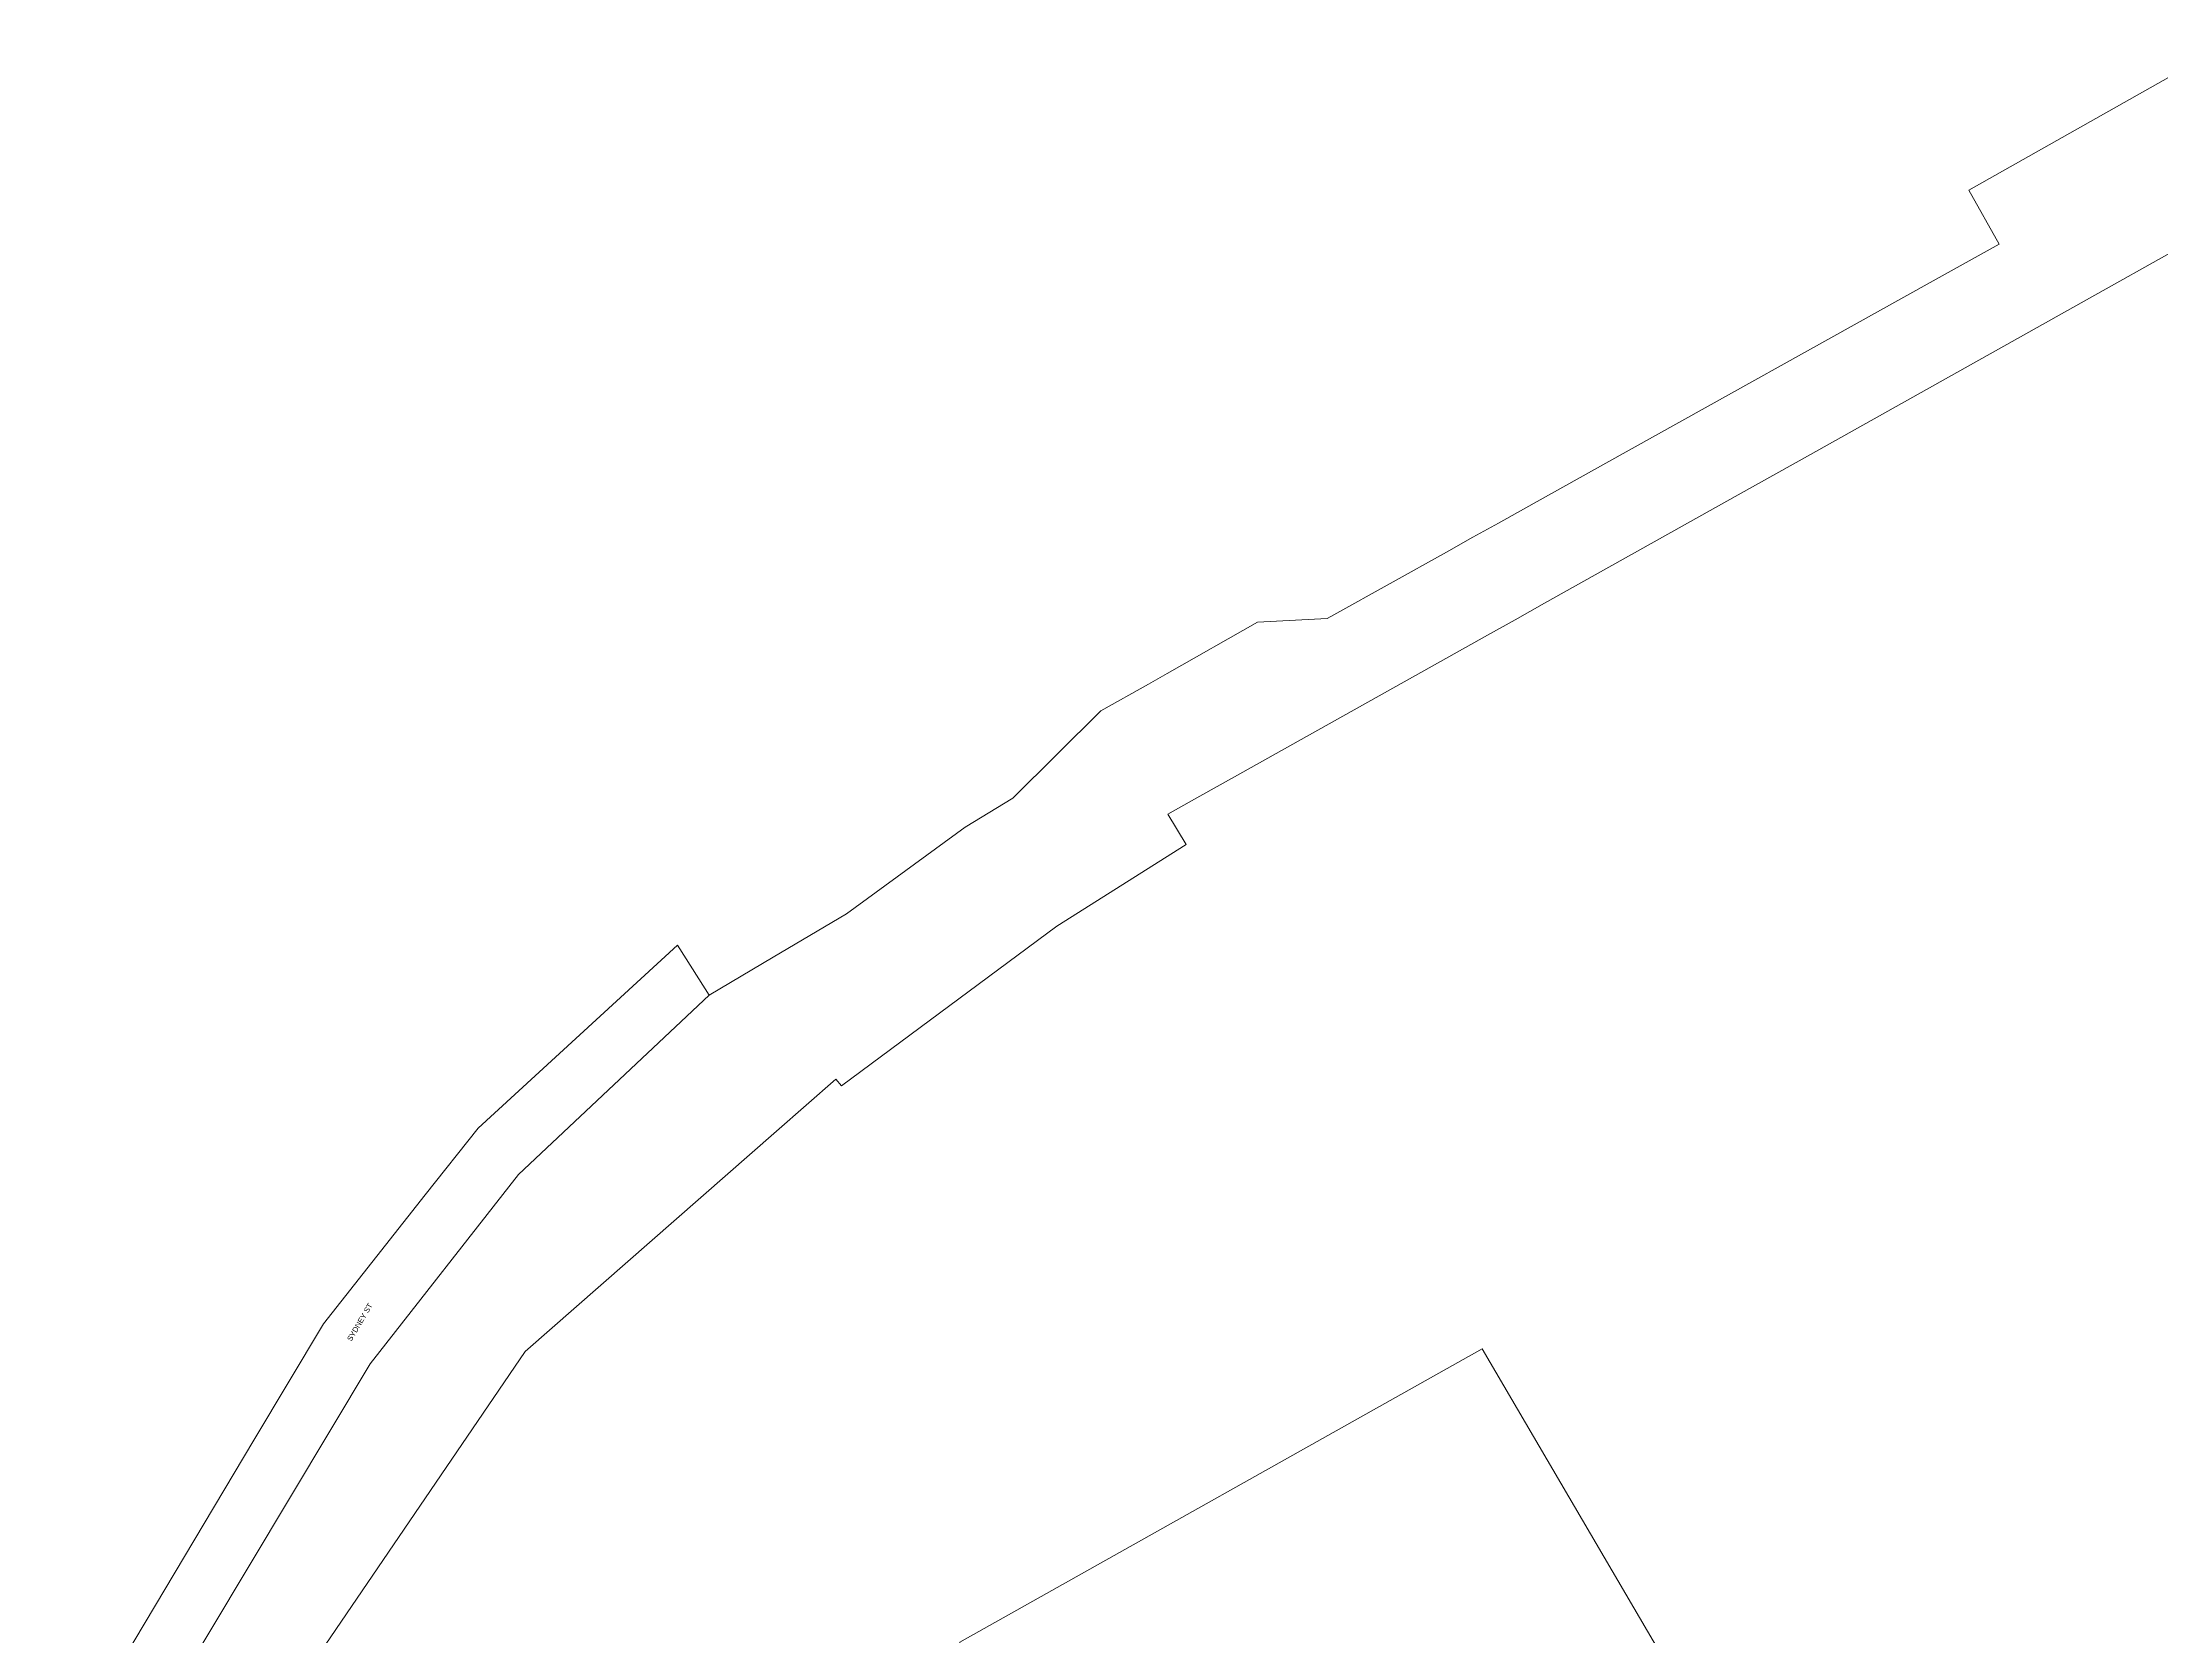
# Model space of a CAD drawing. Header units: metres. Extents: x 236404 to 242483, y 6153774 to 6158537.
# Drawn here: x 239160 to 239872, y 6157043 to 6157579 of the extents above; entities that cross this region are included whole.
import ezdxf

# ---------------------------------------------------------------- set-up
doc = ezdxf.new("R2010")
doc.units = ezdxf.units.M
doc.layers.add('Cadastre Land Parcels_SP_EXT', color=8, linetype='Continuous', lineweight=5)
doc.layers.add('Cadastre Roads_SP_EXT', color=8, linetype='Continuous', lineweight=5)
doc.styles.get("Standard").update_dxf_attribs({"font": 'arial.ttf'})

msp = doc.modelspace()

# ---------------------------------------------------------------- linework, layer by layer
at = {"layer": 'Cadastre Land Parcels_SP_EXT', "linetype": 'Continuous'}
for points in [[(239895.44, 6157579.12), (239807.42, 6157529.43), (239817.69, 6157511.36), (239794.48, 6157498.43), (239685.43, 6157437.69), (239658.53, 6157422.71), (239649.35, 6157417.59), (239640.73, 6157412.79), (239631.84, 6157407.84), (239593.98, 6157386.75), (239591.77, 6157385.52), (239568.39, 6157384.22), (239537.99, 6157367.01), (239531.68, 6157363.44), (239515.76, 6157354.43), (239486.12, 6157325.1), (239470.06, 6157315.35), (239430.23, 6157286.21), (239405.57, 6157271.63), (239384.12, 6157258.95), (239319.98, 6157198.67), (239270.1, 6157135.02), (239202.73, 6157022.47)], [(239148.14, 6156714.72), (239162.48, 6156768.53), (239164.72, 6156799.69), (239202.56, 6156906.68), (239216.48, 6156946.03), (239244.43, 6157025.02), (239322.24, 6157139.11), (239406.69, 6157213.19), (239426.65, 6157230.7), (239428.51, 6157228.48), (239500.91, 6157282.14), (239544.42, 6157309.5), (239538.18, 6157319.7), (239549, 6157325.76), (239559.64, 6157331.72), (239646.68, 6157380.45), (239654.99, 6157385.1), (239664.82, 6157390.61), (239729.96, 6157427.08), (239754.22, 6157440.66), (239970.58, 6157561.78)]]:
    msp.add_lwpolyline(points, dxfattribs=at)
msp.add_lwpolyline([(239500.87, 6156891.56), (239718.62, 6157012.45), (239643.84, 6157140.09), (239468.29, 6157041.48), (239500.87, 6156891.56)], close=True, dxfattribs=at)
at = {"layer": 'Cadastre Roads_SP_EXT', "linetype": 'Continuous'}
msp.add_lwpolyline([(239384.12, 6157258.95), (239378.44, 6157267.81), (239373.37, 6157275.71), (239306.41, 6157214.26), (239288.66, 6157191.82), (239254.39, 6157148.48), (239231.02, 6157109.31), (239184.39, 6157031.13), (239171.07, 6156999.73), (239170.29, 6156997.88), (239145.68, 6156939.86), (239143.47, 6156932.89), (239144.84, 6156890.99), (239155.05, 6156893.79), (239169.46, 6156897.75), (239170.95, 6156935.87), (239202.73, 6157022.47), (239270.1, 6157135.01), (239319.98, 6157198.67), (239384.12, 6157258.95)], close=True, dxfattribs=at)

# ---------------------------------------------------------------- texts
at = {"layer": 'Cadastre Roads_SP_EXT'}
msp.add_text('SYDNEY ST', height=1.8, rotation=59.4764, dxfattribs=at).set_placement((239263.8, 6157142.43))

doc.saveas('drawing.dxf')
